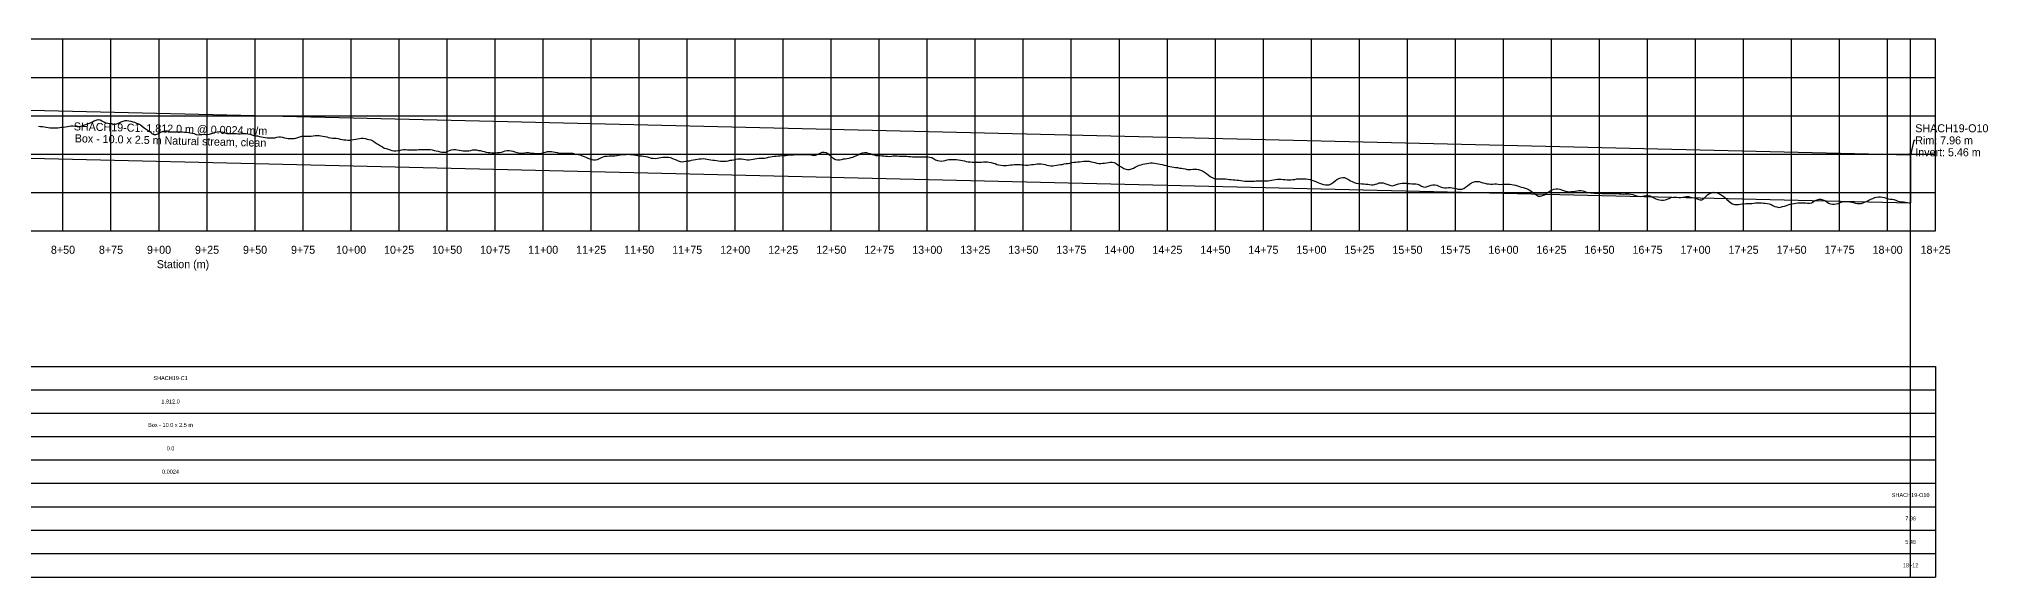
# Model space of a CAD drawing. Extents: x -64 to 1852, y -140 to 142.
# Drawn here: x 838 to 1852, y -140 to 140 of the extents above; entities that cross this region are included whole.
import ezdxf
from ezdxf.enums import TextEntityAlignment as Align

# ---------------------------------------------------------------- set-up
doc = ezdxf.new("R2010")
doc.units = 0
for name, color, linetype in [('Annotation', 7, 'Continuous'), ('Annotation_Table', 254, 'Continuous'), ('Crown', 7, 'Continuous'), ('Grid', 254, 'Continuous'), ('Grid_Text', 7, 'Continuous'), ('Ground_Elevation', 3, 'Continuous'), ('Hydraulic_Grade', 5, 'Continuous'), ('Invert', 7, 'Continuous'), ('Structure', 7, 'Continuous')]:
    doc.layers.add(name, color=color, linetype=linetype)

msp = doc.modelspace()

# ---------------------------------------------------------------- linework, layer by layer
at = {"layer": 'Annotation', "color": 0}
msp.add_lwpolyline([(1814.4, 87.2), (1813.7, 87.2), (1812, 79.6)], dxfattribs=at)
msp.add_lwpolyline([(1812, 79.6), (1811.8, 80.6), (1812.6, 80.4)], close=True, dxfattribs=at)
at = {"layer": 'Annotation_Table', "color": 254}
for points in [[(1812, -140.2), (1812, 140)], [(-25, -30.5), (1825, -30.5)], [(1825, -30.5), (1825, -140.2)], [(-25, -42.7), (1825, -42.7)], [(-25, -54.9), (1825, -54.9)], [(-25, -67.1), (1825, -67.1)], [(-25, -79.2), (1825, -79.2)], [(-25, -91.4), (1825, -91.4)], [(-25, -103.6), (1825, -103.6)], [(-25, -115.8), (1825, -115.8)], [(-25, -128), (1825, -128)], [(-25, -140.2), (1825, -140.2)]]:
    msp.add_lwpolyline(points, dxfattribs=at)
at = {"layer": 'Crown', "color": 0}
for points in [[(0, 122.7), (1812, 79.6)], [(1812, 79.6), (1812, 79.6)]]:
    msp.add_lwpolyline(points, dxfattribs=at)
at = {"layer": 'Grid', "color": 254}
for points in [[(-25, 140), (1825, 140)], [(850, 40), (850, 140)], [(875, 40), (875, 140)], [(900, 40), (900, 140)], [(925, 40), (925, 140)], [(950, 40), (950, 140)], [(975, 40), (975, 140)], [(1000, 40), (1000, 140)], [(1025, 40), (1025, 140)], [(1050, 40), (1050, 140)], [(1075, 40), (1075, 140)], [(1100, 40), (1100, 140)], [(1125, 40), (1125, 140)], [(1150, 40), (1150, 140)], [(1175, 40), (1175, 140)], [(1200, 40), (1200, 140)], [(1225, 40), (1225, 140)], [(1250, 40), (1250, 140)], [(1275, 40), (1275, 140)], [(1300, 40), (1300, 140)], [(1325, 40), (1325, 140)], [(1350, 40), (1350, 140)], [(1375, 40), (1375, 140)], [(1400, 40), (1400, 140)], [(1425, 40), (1425, 140)], [(1450, 40), (1450, 140)], [(1475, 40), (1475, 140)], [(1500, 40), (1500, 140)], [(1525, 40), (1525, 140)], [(1550, 40), (1550, 140)], [(1575, 40), (1575, 140)], [(1600, 40), (1600, 140)], [(1625, 40), (1625, 140)], [(1650, 40), (1650, 140)], [(1675, 40), (1675, 140)], [(1700, 40), (1700, 140)], [(1725, 40), (1725, 140)], [(1750, 40), (1750, 140)], [(1775, 40), (1775, 140)], [(1800, 40), (1800, 140)], [(1825, 40), (1825, 140)], [(-25, 120), (1825, 120)], [(-25, 100), (1825, 100)], [(-25, 80), (1825, 80)], [(-25, 60), (1825, 60)], [(-25, 40), (1825, 40)]]:
    msp.add_lwpolyline(points, dxfattribs=at)
at = {"layer": 'Ground_Elevation', "color": 3}
msp.add_lwpolyline([(837.3, 94.6), (838.3, 94.5), (839.3, 94.4), (840.3, 94.2), (841.3, 94.1), (842.3, 93.9), (843.3, 93.8), (844.3, 93.8), (845.3, 93.7), (846.3, 93.7), (847.3, 93.8), (848.3, 93.9), (849.3, 94), (850.3, 94.1), (851.3, 94.3), (852.3, 94.5), (853.3, 94.6), (854.3, 94.7), (855.3, 94.7), (856.3, 94.6), (857.3, 94.4), (858.3, 94.4), (859.3, 94.6), (860.3, 94.9), (861.3, 95.2), (862.3, 95.6), (863.3, 96), (864.3, 96.3), (865.3, 96.8), (866.3, 97.3), (867.3, 97.8), (868.3, 98.1), (869.3, 97.9), (870.3, 97.4), (871.3, 96.9), (872.3, 96.4), (873.3, 96.2), (874.3, 96), (875.3, 95.9), (876.3, 95.7), (877.3, 95.7), (878.3, 95.9), (879.3, 96.3), (880.3, 96.8), (881.3, 97.2), (882.3, 97.5), (883.3, 97.6), (884.3, 97.4), (885.3, 97.2), (886.3, 96.9), (887.3, 96.6), (888.3, 96.2), (889.3, 95.8), (890.3, 95.3), (891.3, 94.6), (892.3, 93.8), (893.3, 93), (894.3, 92.3), (895.3, 91.8), (896.3, 90.8), (897.3, 90.3), (898.3, 90.2), (899.3, 90.6), (900.3, 91.1), (901.3, 91.6), (902.3, 92), (903.3, 92.2), (904.3, 92.2), (905.3, 91.8), (906.3, 91.7), (907.3, 91.7), (908.3, 91.7), (909.3, 91.7), (910.3, 91.7), (911.3, 91.6), (912.3, 91.6), (913.3, 91.5), (914.3, 91.4), (915.3, 91.3), (916.3, 91.1), (917.3, 90.9), (918.3, 90.7), (919.3, 90.2), (920.3, 90.1), (921.3, 90.2), (922.3, 90.3), (923.3, 90.4), (924.3, 90.3), (925.3, 90.3), (926.3, 90.5), (927.3, 90.7), (928.3, 91.1), (929.3, 91.5), (930.3, 91.7), (931.3, 91.8), (932.3, 91.7), (933.3, 91.5), (934.3, 91.2), (935.3, 90.8), (936.3, 90.7), (937.3, 90.7), (938.3, 90.7), (939.3, 90.7), (940.3, 90.7), (941.3, 90.6), (942.3, 90.6), (943.3, 90.7), (944.3, 90.8), (945.3, 90.8), (946.3, 90.6), (947.3, 90.4), (948.3, 90.1), (949.3, 89.8), (950.3, 89.6), (951.3, 89.5), (952.3, 89.2), (953.3, 89), (954.3, 88.8), (955.3, 88.7), (956.3, 88.6), (957.3, 88.5), (958.3, 88.5), (959.3, 88.5), (960.3, 88.6), (961.3, 88.8), (962.3, 89), (963.3, 89), (964.3, 88.8), (965.3, 88.6), (966.3, 88.4), (967.3, 88.2), (968.3, 88.1), (969.3, 88.1), (970.3, 88.2), (971.3, 88.4), (972.3, 88.7), (973.3, 89), (974.3, 89.3), (975.3, 89.4), (976.3, 89.4), (977.3, 89.3), (978.3, 89.3), (979.3, 89.4), (980.3, 89.5), (981.3, 89.7), (982.3, 89.7), (983.3, 89.7), (984.3, 89.6), (985.3, 89.4), (986.3, 89.2), (987.3, 89), (988.3, 88.7), (989.3, 88.5), (990.3, 88.4), (991.3, 88.4), (992.3, 88.3), (993.3, 88.2), (994.3, 87.9), (995.3, 87.6), (996.3, 87.4), (997.3, 87.4), (998.3, 87.3), (999.3, 87.3), (1000.3, 87.4), (1001.3, 87.6), (1002.3, 87.8), (1003.3, 88), (1004.3, 88.2), (1005.3, 88.3), (1006.3, 88.3), (1007.3, 88.2), (1008.3, 87.9), (1009.3, 87.7), (1010.3, 87.5), (1011.3, 87), (1012.3, 86.3), (1013.3, 85.6), (1014.3, 85), (1015.3, 84.4), (1016.3, 83.8), (1017.3, 83.2), (1018.3, 82.9), (1019.3, 82.6), (1020.3, 82.3), (1021.3, 82), (1022.3, 81.8), (1023.3, 81.8), (1024.3, 81.9), (1025.3, 82), (1026.3, 82.2), (1027.3, 82.4), (1028.3, 82.4), (1029.3, 82.2), (1030.3, 82.2), (1031.3, 82.2), (1032.3, 82.2), (1033.3, 82.3), (1034.3, 82.3), (1035.3, 82.4), (1036.3, 82.4), (1037.3, 82.5), (1038.3, 82.5), (1039.3, 82.5), (1040.3, 82.4), (1041.3, 82.4), (1042.3, 82.2), (1043.3, 82), (1044.3, 81.8), (1045.3, 81.5), (1046.3, 81.3), (1047.3, 81), (1048.3, 81), (1049.3, 81.1), (1050.3, 81.5), (1051.3, 81.9), (1052.3, 82.2), (1053.3, 82.5), (1054.3, 82.5), (1055.3, 82.3), (1056.3, 82.1), (1057.3, 81.9), (1058.3, 81.7), (1059.3, 81.7), (1060.3, 81.7), (1061.3, 81.8), (1062.3, 82), (1063.3, 82.2), (1064.3, 82.2), (1065.3, 82.2), (1066.3, 82), (1067.3, 81.9), (1068.3, 81.6), (1069.3, 81.4), (1070.3, 81.1), (1071.3, 80.9), (1072.3, 80.8), (1073.3, 80.7), (1074.3, 80.7), (1075.3, 80.7), (1076.3, 80.8), (1077.3, 80.8), (1078.3, 81), (1079.3, 81.4), (1080.3, 81.7), (1081.3, 81.9), (1082.3, 82), (1083.3, 81.8), (1084.3, 81.5), (1085.3, 81.2), (1086.3, 80.9), (1087.3, 80.7), (1088.3, 80.6), (1089.3, 80.6), (1090.3, 80.7), (1091.3, 80.8), (1092.3, 80.8), (1093.3, 80.7), (1094.3, 80.6), (1095.3, 80.6), (1096.3, 80.4), (1097.3, 80.3), (1098.3, 80.4), (1099.3, 80.5), (1100.3, 80.8), (1101.3, 81.1), (1102.3, 81.4), (1103.3, 81.4), (1104.3, 81.4), (1105.3, 81.2), (1106.3, 81), (1107.3, 80.8), (1108.3, 80.6), (1109.3, 80.5), (1110.3, 80.5), (1111.3, 80.5), (1112.3, 80.6), (1113.3, 80.6), (1114.3, 80.6), (1115.3, 80.5), (1116.3, 80.2), (1117.3, 80), (1118.3, 79.8), (1119.3, 79.6), (1120.3, 79.2), (1121.3, 78.8), (1122.3, 78.4), (1123.3, 78), (1124.3, 77.5), (1125.3, 77.2), (1126.3, 77), (1127.3, 77), (1128.3, 77.2), (1129.3, 77.7), (1130.3, 78.2), (1131.3, 78.6), (1132.3, 78.9), (1133.3, 79), (1134.3, 79.1), (1135.3, 79.1), (1136.3, 79.2), (1137.3, 79.2), (1138.3, 79.4), (1139.3, 79.5), (1140.3, 79.7), (1141.3, 79.8), (1142.3, 79.9), (1143.3, 79.9), (1144.3, 80), (1145.3, 79.9), (1146.3, 79.8), (1147.3, 79.6), (1148.3, 79.5), (1149.3, 79.3), (1150.3, 79.2), (1151.3, 79.1), (1152.3, 79), (1153.3, 78.8), (1154.3, 78.6), (1155.3, 78.3), (1156.3, 78), (1157.3, 77.9), (1158.3, 77.8), (1159.3, 77.9), (1160.3, 78.1), (1161.3, 78.3), (1162.3, 78.4), (1163.3, 78.5), (1164.3, 78.5), (1165.3, 78.4), (1166.3, 78.2), (1167.3, 77.8), (1168.3, 77.4), (1169.3, 77), (1170.3, 76.5), (1171.3, 76.2), (1172.3, 76.1), (1173.3, 76.2), (1174.3, 76.4), (1175.3, 76.5), (1176.3, 76.6), (1177.3, 76.8), (1178.3, 77), (1179.3, 77.2), (1180.3, 77.4), (1181.3, 77.5), (1182.3, 77.6), (1183.3, 77.7), (1184.3, 77.6), (1185.3, 77.4), (1186.3, 77.2), (1187.3, 77.1), (1188.3, 76.9), (1189.3, 76.8), (1190.3, 76.7), (1191.3, 76.6), (1192.3, 76.4), (1193.3, 76.3), (1194.3, 76.3), (1195.3, 76.4), (1196.3, 76.5), (1197.3, 76.8), (1198.3, 76.9), (1199.3, 77.1), (1200.3, 77.4), (1201.3, 77.5), (1202.3, 77.6), (1203.3, 77.5), (1204.3, 77.4), (1205.3, 77.2), (1206.3, 77.1), (1207.3, 77.1), (1208.3, 77.2), (1209.3, 77.4), (1210.3, 77.6), (1211.3, 77.8), (1212.3, 77.9), (1213.3, 78), (1214.3, 77.9), (1215.3, 77.9), (1216.3, 78.1), (1217.3, 78.4), (1218.3, 78.6), (1219.3, 78.8), (1220.3, 78.9), (1221.3, 79), (1222.3, 79.1), (1223.3, 79.2), (1224.3, 79.3), (1225.3, 79.3), (1226.3, 79.4), (1227.3, 79.5), (1228.3, 79.6), (1229.3, 79.6), (1230.3, 79.7), (1231.3, 79.8), (1232.3, 79.8), (1233.3, 79.9), (1234.3, 79.9), (1235.3, 79.9), (1236.3, 79.9), (1237.3, 79.9), (1238.3, 79.8), (1239.3, 79.7), (1240.3, 79.5), (1241.3, 79.4), (1242.3, 79.7), (1243.3, 80.1), (1244.3, 80.6), (1245.3, 81), (1246.3, 81.1), (1247.3, 80.9), (1248.3, 80.4), (1249.3, 79.5), (1250.3, 78.5), (1251.3, 77.8), (1252.3, 77.3), (1253.3, 77.1), (1254.3, 77.1), (1255.3, 77.3), (1256.3, 77.5), (1257.3, 77.6), (1258.3, 77.8), (1259.3, 78), (1260.3, 78.2), (1261.3, 78.5), (1262.3, 78.9), (1263.3, 79.4), (1264.3, 79.9), (1265.3, 80.4), (1266.3, 80.7), (1267.3, 80.9), (1268.3, 80.9), (1269.3, 80.6), (1270.3, 80.3), (1271.3, 79.9), (1272.3, 79.6), (1273.3, 79.4), (1274.3, 79.3), (1275.3, 79.3), (1276.3, 79.2), (1277.3, 79.2), (1278.3, 79), (1279.3, 78.9), (1280.3, 78.8), (1281.3, 78.9), (1282.3, 79.1), (1283.3, 79.2), (1284.3, 79.1), (1285.3, 79), (1286.3, 79), (1287.3, 78.9), (1288.3, 78.9), (1289.3, 78.9), (1290.3, 78.8), (1291.3, 78.8), (1292.3, 78.7), (1293.3, 78.7), (1294.3, 78.6), (1295.3, 78.6), (1296.3, 78.6), (1297.3, 78.6), (1298.3, 78.6), (1299.3, 78.6), (1300.3, 78.6), (1301.3, 78.4), (1302.3, 78.2), (1303.3, 77.7), (1304.3, 77.1), (1305.3, 76.7), (1306.3, 76.5), (1307.3, 76.4), (1308.3, 76.5), (1309.3, 76.7), (1310.3, 77), (1311.3, 77.2), (1312.3, 77.2), (1313.3, 77.3), (1314.3, 77.2), (1315.3, 77.2), (1316.3, 77.1), (1317.3, 76.9), (1318.3, 76.7), (1319.3, 76.5), (1320.3, 76.2), (1321.3, 76.1), (1322.3, 76), (1323.3, 75.9), (1324.3, 75.9), (1325.3, 75.9), (1326.3, 75.9), (1327.3, 75.9), (1328.3, 75.9), (1329.3, 76), (1330.3, 76), (1331.3, 76), (1332.3, 75.9), (1333.3, 75.7), (1334.3, 75.4), (1335.3, 75.1), (1336.3, 74.7), (1337.3, 74.5), (1338.3, 74.3), (1339.3, 74.1), (1340.3, 74.1), (1341.3, 74.1), (1342.3, 74.2), (1343.3, 74.4), (1344.3, 74.5), (1345.3, 74.6), (1346.3, 74.6), (1347.3, 74.6), (1348.3, 74.6), (1349.3, 74.5), (1350.3, 74.4), (1351.3, 74.3), (1352.3, 74.3), (1353.3, 74.4), (1354.3, 74.6), (1355.3, 74.7), (1356.3, 74.8), (1357.3, 74.9), (1358.3, 75), (1359.3, 75), (1360.3, 74.8), (1361.3, 74.6), (1362.3, 74.3), (1363.3, 74.1), (1364.3, 74), (1365.3, 73.9), (1366.3, 74.1), (1367.3, 74.3), (1368.3, 74.5), (1369.3, 74.6), (1370.3, 74.7), (1371.3, 74.9), (1372.3, 75.1), (1373.3, 75.2), (1374.3, 75.4), (1375.3, 75.6), (1376.3, 75.8), (1377.3, 75.9), (1378.3, 76), (1379.3, 76.1), (1380.3, 76.2), (1381.3, 76.3), (1382.3, 76.4), (1383.3, 76.3), (1384.3, 76.3), (1385.3, 76.1), (1386.3, 75.9), (1387.3, 75.6), (1388.3, 75.3), (1389.3, 75.2), (1390.3, 75.2), (1391.3, 75.3), (1392.3, 75.4), (1393.3, 75.5), (1394.3, 75.7), (1395.3, 75.8), (1396.3, 75.8), (1397.3, 75.6), (1398.3, 75.1), (1399.3, 74.5), (1400.3, 73.8), (1401.3, 73.2), (1402.3, 72.6), (1403.3, 72.2), (1404.3, 72), (1405.3, 72), (1406.3, 72.3), (1407.3, 72.8), (1408.3, 73.3), (1409.3, 73.8), (1410.3, 74.2), (1411.3, 74.5), (1412.3, 74.8), (1413.3, 75), (1414.3, 75.2), (1415.3, 75.4), (1416.3, 75.5), (1417.3, 75.5), (1418.3, 75.4), (1419.3, 75.2), (1420.3, 75), (1421.3, 74.8), (1422.3, 74.6), (1423.3, 74.3), (1424.3, 74.1), (1425.3, 73.8), (1426.3, 73.6), (1427.3, 73.4), (1428.3, 73.2), (1429.3, 73.1), (1430.3, 73), (1431.3, 72.8), (1432.3, 72.7), (1433.3, 72.5), (1434.3, 72.3), (1435.3, 72.1), (1436.3, 72.1), (1437.3, 72.1), (1438.3, 72.2), (1439.3, 72.2), (1440.3, 72.2), (1441.3, 72), (1442.3, 71.7), (1443.3, 71.3), (1444.3, 70.7), (1445.3, 69.9), (1446.3, 69.2), (1447.3, 68.4), (1448.3, 67.8), (1449.3, 67.4), (1450.3, 67.2), (1451.3, 67.1), (1452.3, 67.2), (1453.3, 67.2), (1454.3, 67.2), (1455.3, 67.1), (1456.3, 67), (1457.3, 66.9), (1458.3, 66.8), (1459.3, 66.7), (1460.3, 66.6), (1461.3, 66.5), (1462.3, 66.4), (1463.3, 66.3), (1464.3, 66.2), (1465.3, 66), (1466.3, 65.9), (1467.3, 65.9), (1468.3, 65.9), (1469.3, 65.9), (1470.3, 66), (1471.3, 66.2), (1472.3, 66.2), (1473.3, 66.2), (1474.3, 66.1), (1475.3, 66.1), (1476.3, 66.1), (1477.3, 66.2), (1478.3, 66.3), (1479.3, 66.5), (1480.3, 66.7), (1481.3, 66.8), (1482.3, 67), (1483.3, 67), (1484.3, 67), (1485.3, 66.9), (1486.3, 66.8), (1487.3, 66.7), (1488.3, 66.6), (1489.3, 66.7), (1490.3, 66.8), (1491.3, 66.9), (1492.3, 67.1), (1493.3, 67.2), (1494.3, 67.2), (1495.3, 67.2), (1496.3, 67.2), (1497.3, 67.2), (1498.3, 67), (1499.3, 66.8), (1500.3, 66.5), (1501.3, 66.1), (1502.3, 65.8), (1503.3, 65.3), (1504.3, 64.9), (1505.3, 64.5), (1506.3, 64.2), (1507.3, 64), (1508.3, 64), (1509.3, 64.1), (1510.3, 64.6), (1511.3, 65.3), (1512.3, 66.1), (1513.3, 66.8), (1514.3, 67.4), (1515.3, 67.7), (1516.3, 67.8), (1517.3, 67.8), (1518.3, 67.4), (1519.3, 66.8), (1520.3, 66.2), (1521.3, 65.7), (1522.3, 65.2), (1523.3, 64.9), (1524.3, 64.8), (1525.3, 64.7), (1526.3, 64.6), (1527.3, 64.5), (1528.3, 64.4), (1529.3, 64.3), (1530.3, 64.2), (1531.3, 64.1), (1532.3, 64.1), (1533.3, 64.3), (1534.3, 64.6), (1535.3, 65), (1536.3, 65.1), (1537.3, 65), (1538.3, 64.8), (1539.3, 64.4), (1540.3, 64), (1541.3, 63.7), (1542.3, 63.6), (1543.3, 63.8), (1544.3, 64.2), (1545.3, 64.5), (1546.3, 64.8), (1547.3, 64.9), (1548.3, 64.9), (1549.3, 64.9), (1550.3, 64.8), (1551.3, 64.7), (1552.3, 64.6), (1553.3, 64.6), (1554.3, 64.5), (1555.3, 64.4), (1556.3, 64), (1557.3, 63.4), (1558.3, 63), (1559.3, 62.9), (1560.3, 63.1), (1561.3, 63.5), (1562.3, 63.8), (1563.3, 64.1), (1564.3, 64.1), (1565.3, 63.8), (1566.3, 63.4), (1567.3, 63), (1568.3, 62.6), (1569.3, 62.5), (1570.3, 62.5), (1571.3, 62.6), (1572.3, 62.6), (1573.3, 62.5), (1574.3, 62.3), (1575.3, 62.1), (1576.3, 61.8), (1577.3, 61.7), (1578.3, 61.8), (1579.3, 62.2), (1580.3, 62.8), (1581.3, 63.6), (1582.3, 64.3), (1583.3, 65), (1584.3, 65.4), (1585.3, 65.7), (1586.3, 65.8), (1587.3, 65.7), (1588.3, 65.4), (1589.3, 65.1), (1590.3, 64.9), (1591.3, 64.6), (1592.3, 64.5), (1593.3, 64.4), (1594.3, 64.4), (1595.3, 64.5), (1596.3, 64.5), (1597.3, 64.3), (1598.3, 64.2), (1599.3, 64.3), (1600.3, 64.3), (1601.3, 64.4), (1602.3, 64.3), (1603.3, 64.3), (1604.3, 64.2), (1605.3, 64.1), (1606.3, 63.8), (1607.3, 63.5), (1608.3, 63.2), (1609.3, 62.8), (1610.3, 62.6), (1611.3, 62.3), (1612.3, 62), (1613.3, 61.5), (1614.3, 60.9), (1615.3, 60.1), (1616.3, 59.3), (1617.3, 58.6), (1618.3, 58.2), (1619.3, 58.2), (1620.3, 58.4), (1621.3, 58.9), (1622.3, 59.5), (1623.3, 60.2), (1624.3, 60.9), (1625.3, 61.4), (1626.3, 61.7), (1627.3, 61.9), (1628.3, 61.9), (1629.3, 61.8), (1630.3, 61.5), (1631.3, 61.1), (1632.3, 60.7), (1633.3, 60.5), (1634.3, 60.4), (1635.3, 60.5), (1636.3, 60.6), (1637.3, 60.8), (1638.3, 61), (1639.3, 61.1), (1640.3, 61.1), (1641.3, 60.9), (1642.3, 60.6), (1643.3, 60.3), (1644.3, 60.1), (1645.3, 59.9), (1646.3, 59.8), (1647.3, 59.7), (1648.3, 59.7), (1649.3, 59.7), (1650.3, 59.7), (1651.3, 59.6), (1652.3, 59.5), (1653.3, 59.5), (1654.3, 59.6), (1655.3, 59.6), (1656.3, 59.6), (1657.3, 59.6), (1658.3, 59.5), (1659.3, 59.5), (1660.3, 59.3), (1661.3, 59.3), (1662.3, 59.2), (1663.3, 59.3), (1664.3, 59.3), (1665.3, 59.3), (1666.3, 59.2), (1667.3, 59), (1668.3, 58.7), (1669.3, 58.3), (1670.3, 58.1), (1671.3, 58), (1672.3, 58.1), (1673.3, 58.3), (1674.3, 58.5), (1675.3, 58.5), (1676.3, 58.3), (1677.3, 57.8), (1678.3, 57.3), (1679.3, 56.8), (1680.3, 56.4), (1681.3, 56.2), (1682.3, 56), (1683.3, 56), (1684.3, 56.2), (1685.3, 56.6), (1686.3, 57), (1687.3, 57.4), (1688.3, 57.6), (1689.3, 57.6), (1690.3, 57.6), (1691.3, 57.5), (1692.3, 57.5), (1693.3, 57.6), (1694.3, 57.8), (1695.3, 57.9), (1696.3, 57.9), (1697.3, 57.7), (1698.3, 57.5), (1699.3, 57.2), (1700.3, 56.9), (1701.3, 56.6), (1702.3, 56.3), (1703.3, 56.3), (1704.3, 56.9), (1705.3, 57.9), (1706.3, 58.8), (1707.3, 59.5), (1708.3, 59.9), (1709.3, 60.2), (1710.3, 60.1), (1711.3, 59.8), (1712.3, 59.3), (1713.3, 58.8), (1714.3, 58.2), (1715.3, 57.4), (1716.3, 56.4), (1717.3, 55.5), (1718.3, 54.7), (1719.3, 54.1), (1720.3, 53.8), (1721.3, 53.8), (1722.3, 53.8), (1723.3, 54), (1724.3, 54.2), (1725.3, 54.2), (1726.3, 54.3), (1727.3, 54.3), (1728.3, 54.3), (1729.3, 54.4), (1730.3, 54.5), (1731.3, 54.6), (1732.3, 54.6), (1733.3, 54.6), (1734.3, 54.6), (1735.3, 54.5), (1736.3, 54.5), (1737.3, 54.4), (1738.3, 54.2), (1739.3, 53.8), (1740.3, 53.3), (1741.3, 52.8), (1742.3, 52.5), (1743.3, 52.3), (1744.3, 52.4), (1745.3, 52.7), (1746.3, 53), (1747.3, 53.3), (1748.3, 53.6), (1749.3, 53.9), (1750.3, 54.2), (1751.3, 54.4), (1752.3, 54.5), (1753.3, 54.6), (1754.3, 54.7), (1755.3, 54.7), (1756.3, 54.7), (1757.3, 54.6), (1758.3, 54.5), (1759.3, 54.5), (1760.3, 54.7), (1761.3, 55.2), (1762.3, 55.8), (1763.3, 56.3), (1764.3, 56.6), (1765.3, 56.5), (1766.3, 56.2), (1767.3, 55.8), (1768.3, 55.1), (1769.3, 54.5), (1770.3, 54.1), (1771.3, 53.9), (1772.3, 53.9), (1773.3, 54.1), (1774.3, 54.4), (1775.3, 54.8), (1776.3, 55.1), (1777.3, 55.3), (1778.3, 55.3), (1779.3, 55.3), (1780.3, 55.2), (1781.3, 55), (1782.3, 54.8), (1783.3, 54.5), (1784.3, 54.3), (1785.3, 54.3), (1786.3, 54.4), (1787.3, 54.7), (1788.3, 55.1), (1789.3, 55.6), (1790.3, 56.1), (1791.3, 56.6), (1792.3, 57), (1793.3, 57.4), (1794.3, 57.7), (1795.3, 57.8), (1796.3, 57.8), (1797.3, 57.7), (1798.3, 57.4), (1799.3, 57.1), (1800.3, 56.8), (1801.3, 56.6), (1802.3, 56.6), (1803.3, 56.4), (1804.3, 56), (1805.3, 55.6), (1806.3, 55.4), (1807.3, 55.2), (1808.3, 55.1), (1809.3, 55), (1810.3, 54.8), (1811.3, 54.6), (1812, 54.6)], dxfattribs=at)
at = {"layer": 'Hydraulic_Grade', "color": 5}
for points in [[(0, 97.7), (1812, 54.6)], [(1812, 54.6), (1812, 54.6), (1812, 54.6)]]:
    msp.add_lwpolyline(points, dxfattribs=at)
at = {"layer": 'Invert', "color": 0}
for points in [[(0, 97.7), (1812, 54.6)], [(1812, 54.6), (1812, 54.6)]]:
    msp.add_lwpolyline(points, dxfattribs=at)
at = {"layer": 'Structure', "color": 0}
msp.add_lwpolyline([(1812, 79.6), (1812, 54.6)], dxfattribs=at)
msp.add_lwpolyline([(1812, 79.6), (1812, 54.6)], dxfattribs=at)

# ---------------------------------------------------------------- texts
at = {"layer": 'Annotation', "color": 0}
for s, p in [('SHACH19-C1: 1,812.0 m @ 0.0024 m/m', (906, 93.3)), ('Box - 10.0 x 2.5 m Natural stream, clean', (906, 87.1))]:
    msp.add_text(s, height=4.167, rotation=358.6361, dxfattribs=at).set_placement(p, align=Align.MIDDLE_CENTER)
for s, p in [('SHACH19-O10', (1814.4, 93.5)), ('Rim: 7.96 m', (1814.4, 87.2)), ('Invert: 5.46 m', (1814.4, 81))]:
    msp.add_text(s, height=4.167, dxfattribs=at).set_placement(p, align=Align.MIDDLE_LEFT)
at = {"layer": 'Annotation_Table', "color": 0}
for s, height, p in [('SHACH19-C1', 2.08, (906, -36.6)), ('1,812.0', 2.08, (906, -48.8)), ('Box - 10.0 x 2.5 m', 2.083, (906, -61)), ('0.0', 2.08, (906, -73.2)), ('0.0024', 2.08, (906, -85.3)), ('SHACH19-O10', 2.083, (1812, -97.5)), ('7.96', 2.08, (1812, -109.7)), ('5.46', 2.08, (1812, -121.9)), ('18+12', 2.08, (1812, -134.1))]:
    msp.add_text(s, height=height, dxfattribs=at).set_placement(p, align=Align.MIDDLE_CENTER)
at = {"layer": 'Grid_Text', "color": 0}
for s, height, p in [('8+50', 4.17, (850, 32.3)), ('8+75', 4.17, (875, 32.3)), ('9+00', 4.17, (900, 32.3)), ('9+25', 4.17, (925, 32.3)), ('9+50', 4.17, (950, 32.3)), ('9+75', 4.17, (975, 32.3)), ('10+00', 4.17, (1000, 32.3)), ('10+25', 4.17, (1025, 32.3)), ('10+50', 4.17, (1050, 32.3)), ('10+75', 4.17, (1075, 32.3)), ('11+00', 4.17, (1100, 32.3)), ('11+25', 4.17, (1125, 32.3)), ('11+50', 4.17, (1150, 32.3)), ('11+75', 4.17, (1175, 32.3)), ('12+00', 4.17, (1200, 32.3)), ('12+25', 4.17, (1225, 32.3)), ('12+50', 4.17, (1250, 32.3)), ('12+75', 4.17, (1275, 32.3)), ('13+00', 4.17, (1300, 32.3)), ('13+25', 4.17, (1325, 32.3)), ('13+50', 4.17, (1350, 32.3)), ('13+75', 4.17, (1375, 32.3)), ('14+00', 4.17, (1400, 32.3)), ('14+25', 4.17, (1425, 32.3)), ('14+50', 4.17, (1450, 32.3)), ('14+75', 4.17, (1475, 32.3)), ('15+00', 4.17, (1500, 32.3)), ('15+25', 4.17, (1525, 32.3)), ('15+50', 4.17, (1550, 32.3)), ('15+75', 4.17, (1575, 32.3)), ('16+00', 4.17, (1600, 32.3)), ('16+25', 4.17, (1625, 32.3)), ('16+50', 4.17, (1650, 32.3)), ('16+75', 4.17, (1675, 32.3)), ('17+00', 4.17, (1700, 32.3)), ('17+25', 4.17, (1725, 32.3)), ('17+50', 4.17, (1750, 32.3)), ('17+75', 4.17, (1775, 32.3)), ('18+00', 4.17, (1800, 32.3)), ('18+25', 4.17, (1825, 32.3)), ('Station (m)', 4.167, (912.5, 24.8))]:
    msp.add_text(s, height=height, dxfattribs=at).set_placement(p, align=Align.TOP_CENTER)

doc.saveas('drawing.dxf')
